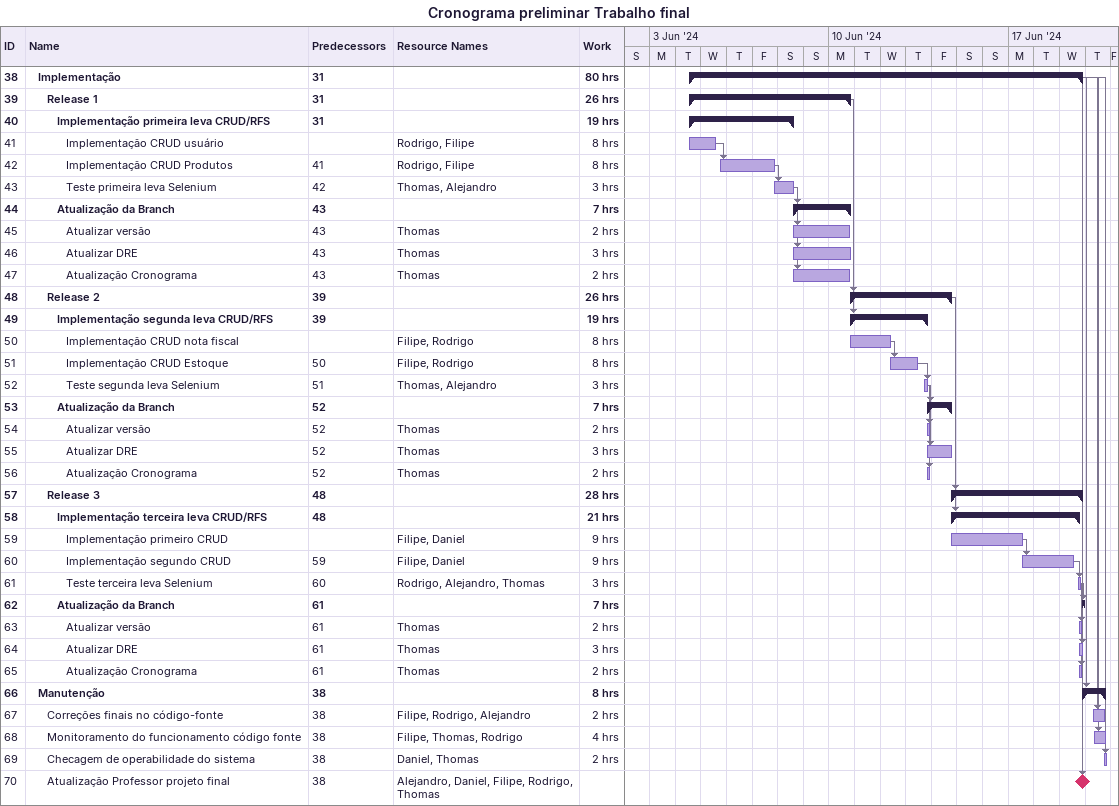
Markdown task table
Cronograma preliminar Trabalho final

| ID | Level | Task | Start | Finish | Predecessors | Resources | Work (h) |
|---|---|---|---|---|---|---|---|
| 38 | 2 | **Implementação** | 2024-06-04 | 2024-06-19 | 31 |  | 80 |
| 39 | 3 | **Release 1** | 2024-06-04 | 2024-06-10 | 31 |  | 26 |
| 40 | 4 | **Implementação primeira leva CRUD/RFS** | 2024-06-04 | 2024-06-08 | 31 |  | 19 |
| 41 | 5 | Implementação CRUD usuário | 2024-06-04 | 2024-06-05 |  | Rodrigo, Filipe | 8 |
| 42 | 5 | Implementação CRUD Produtos | 2024-06-05 | 2024-06-07 | 41 | Rodrigo, Filipe | 8 |
| 43 | 5 | Teste primeira leva Selenium | 2024-06-07 | 2024-06-08 | 42 | Thomas, Alejandro | 3 |
| 44 | 4 | **Atualização da Branch** | 2024-06-08 | 2024-06-10 | 43 |  | 7 |
| 45 | 5 | Atualizar versão | 2024-06-08 | 2024-06-10 | 43 | Thomas | 2 |
| 46 | 5 | Atualizar DRE | 2024-06-08 | 2024-06-10 | 43 | Thomas | 3 |
| 47 | 5 | Atualização Cronograma | 2024-06-08 | 2024-06-10 | 43 | Thomas | 2 |
| 48 | 3 | **Release 2** | 2024-06-10 | 2024-06-14 | 39 |  | 26 |
| 49 | 4 | **Implementação segunda leva CRUD/RFS** | 2024-06-10 | 2024-06-13 | 39 |  | 19 |
| 50 | 5 | Implementação CRUD nota fiscal | 2024-06-10 | 2024-06-12 |  | Filipe, Rodrigo | 8 |
| 51 | 5 | Implementação CRUD Estoque | 2024-06-12 | 2024-06-13 | 50 | Filipe, Rodrigo | 8 |
| 52 | 5 | Teste segunda leva Selenium | 2024-06-13 | 2024-06-13 | 51 | Thomas, Alejandro | 3 |
| 53 | 4 | **Atualização da Branch** | 2024-06-13 | 2024-06-14 | 52 |  | 7 |
| 54 | 5 | Atualizar versão | 2024-06-13 | 2024-06-13 | 52 | Thomas | 2 |
| 55 | 5 | Atualizar DRE | 2024-06-13 | 2024-06-14 | 52 | Thomas | 3 |
| 56 | 5 | Atualização Cronograma | 2024-06-13 | 2024-06-13 | 52 | Thomas | 2 |
| 57 | 3 | **Release 3** | 2024-06-14 | 2024-06-19 | 48 |  | 28 |
| 58 | 4 | **Implementação terceira leva CRUD/RFS** | 2024-06-14 | 2024-06-19 | 48 |  | 21 |
| 59 | 5 | Implementação primeiro CRUD | 2024-06-14 | 2024-06-17 |  | Filipe, Daniel | 9 |
| 60 | 5 | Implementação segundo CRUD | 2024-06-17 | 2024-06-19 | 59 | Filipe, Daniel | 9 |
| 61 | 5 | Teste terceira leva Selenium | 2024-06-19 | 2024-06-19 | 60 | Rodrigo, Alejandro, Thomas | 3 |
| 62 | 4 | **Atualização da Branch** | 2024-06-19 | 2024-06-19 | 61 |  | 7 |
| 63 | 5 | Atualizar versão | 2024-06-19 | 2024-06-19 | 61 | Thomas | 2 |
| 64 | 5 | Atualizar DRE | 2024-06-19 | 2024-06-19 | 61 | Thomas | 3 |
| 65 | 5 | Atualização Cronograma | 2024-06-19 | 2024-06-19 | 61 | Thomas | 2 |
| 66 | 2 | **Manutenção** | 2024-06-19 | 2024-06-20 | 38 |  | 8 |
| 67 | 3 | Correções finais no código-fonte | 2024-06-20 | 2024-06-20 | 38 | Filipe, Rodrigo, Alejandro | 2 |
| 68 | 3 | Monitoramento do funcionamento código fonte | 2024-06-20 | 2024-06-20 | 38 | Filipe, Thomas, Rodrigo | 4 |
| 69 | 3 | Checagem de operabilidade do sistema | 2024-06-20 | 2024-06-20 | 38 | Daniel, Thomas | 2 |
| 70 | 3 | Atualização Professor projeto final (milestone) | 2024-06-19 | 2024-06-19 | 38 | Alejandro, Daniel, Filipe, Rodrigo, Thomas |  |
